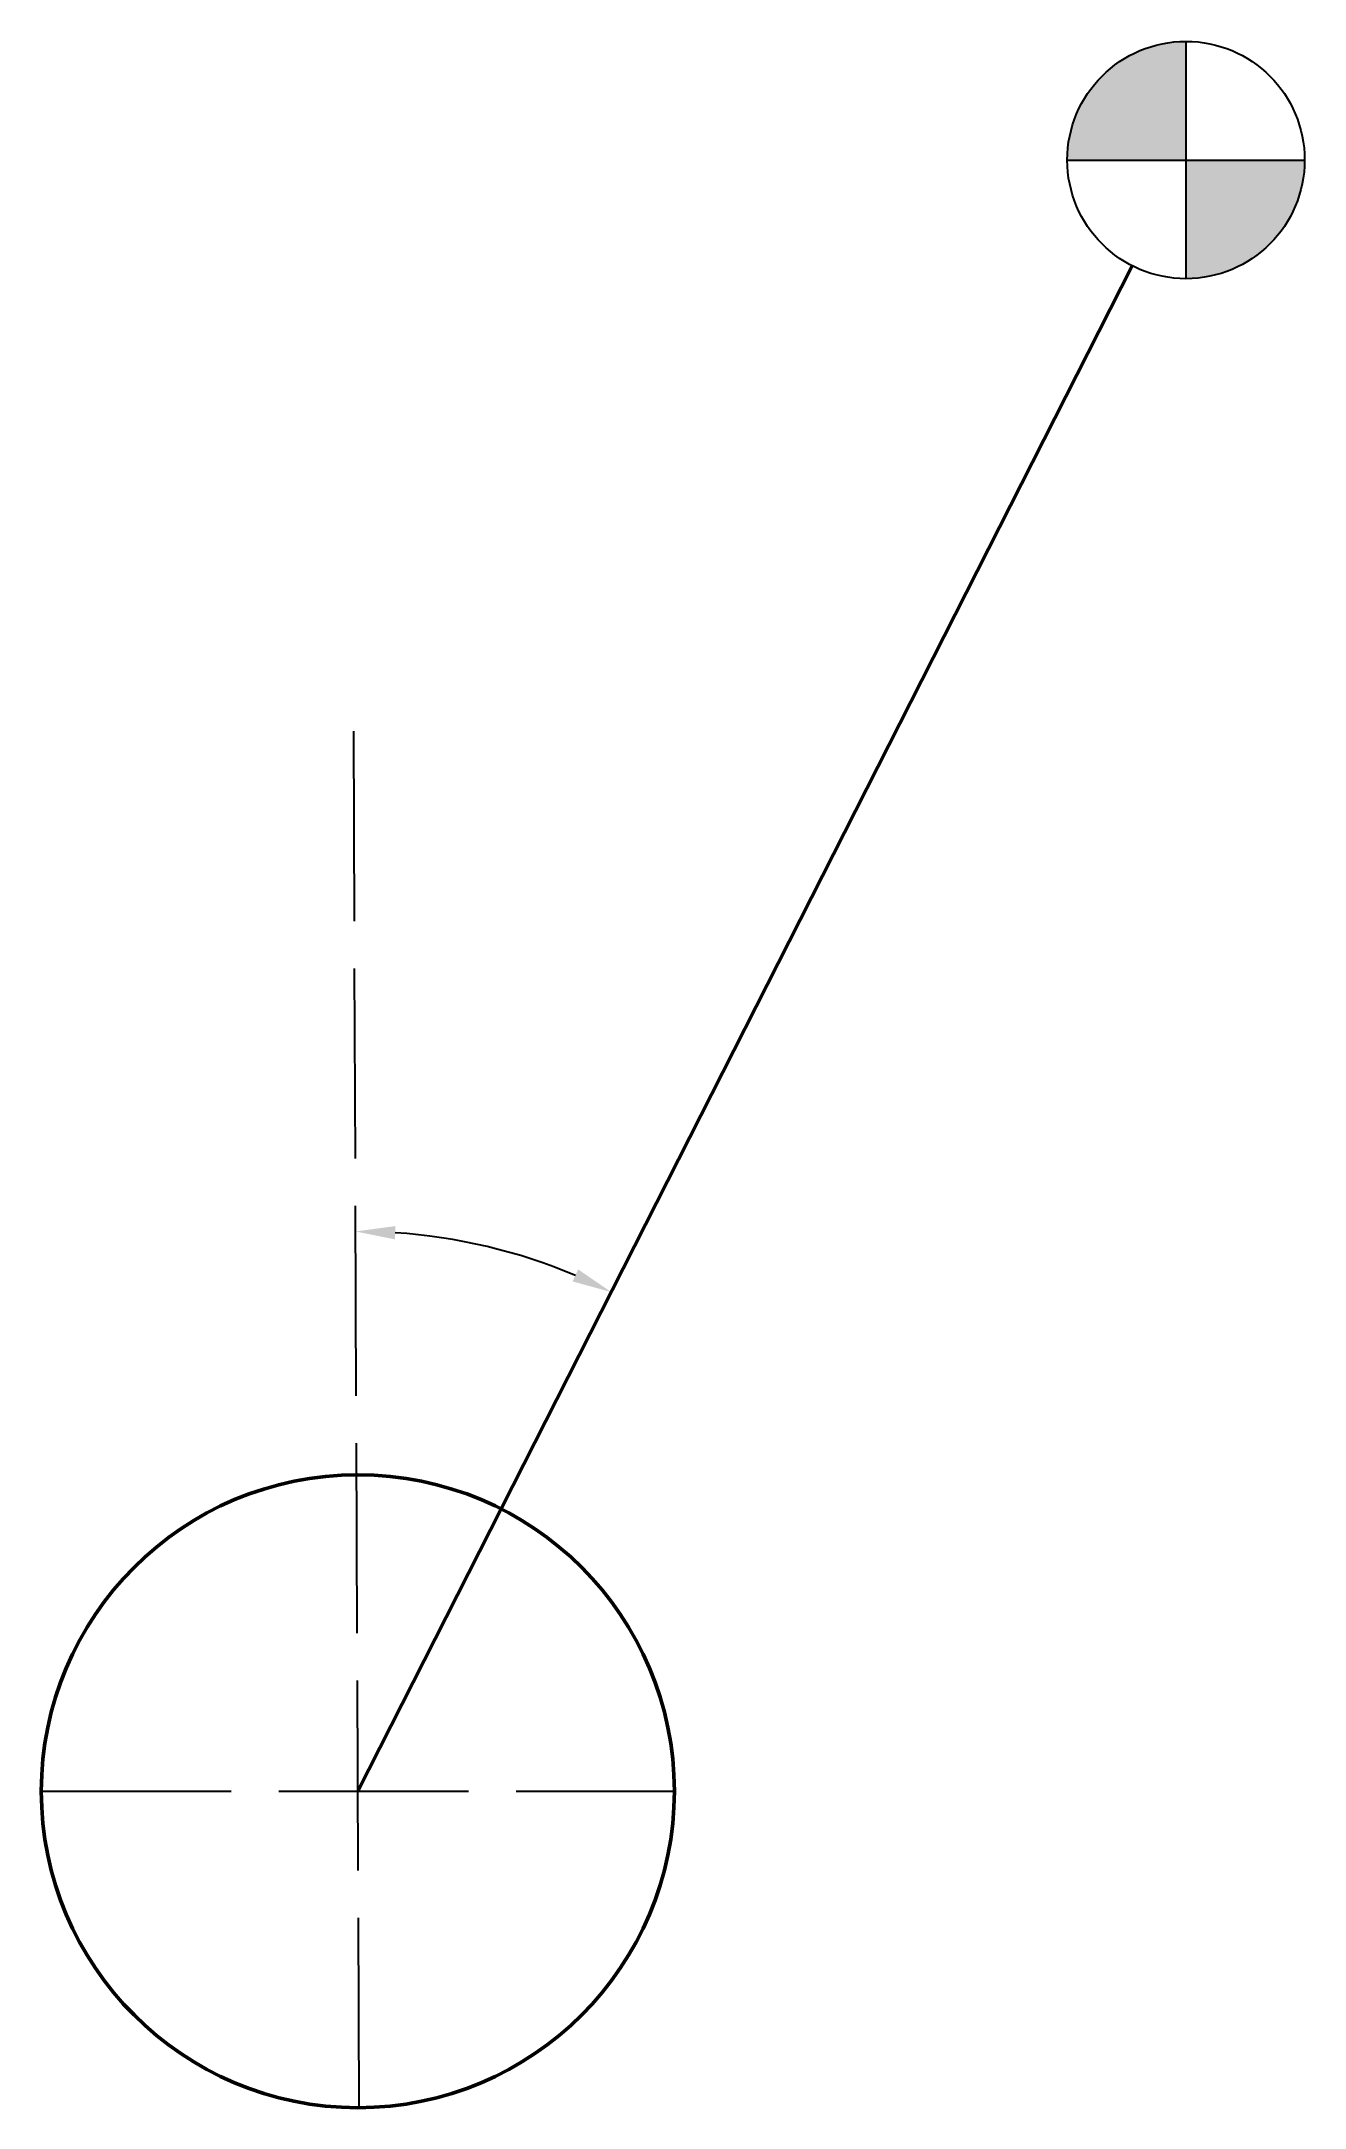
# Model space of a CAD drawing. Header units: millimetres. Extents: x 3078 to 3158, y 1480 to 1611.
import ezdxf

# ---------------------------------------------------------------- set-up
doc = ezdxf.new("R2010")
doc.units = ezdxf.units.MM
doc.linetypes.add('ACAD_ISO02W100', pattern=[15, 12, -3])
doc.styles.get("Standard").update_dxf_attribs({"font": 'arial.ttf'})
doc.dimstyles.new('ISO-25', dxfattribs={"dimtxt": 2.5, "dimasz": 2.5, "dimexe": 1.25, "dimexo": 0.625, "dimtad": 1, "dimtxsty": 'Standard', "dimcen": 2.5, "dimadec": 0, "dimazin": 0, "dimtfac": 1, "dimtmove": 0, "dimatfit": 3, "dimfxl": 1, "dimarcsym": 0})

# ---------------------------------------------------------------- blocks, each defined once
blk = doc.blocks.new('*D2')
at = {"color": 0, "lineweight": -2, "transparency": 16777216}
blk.add_arc((3098.2, 1500.39), 35.38, 67.1406, 86.1742, dxfattribs=at)
at = {"color": 0, "transparency": 16777216}
for points in [[(3100.55, 1535.27), (3100.57, 1536.11), (3098.06, 1535.77)], [(3112.12, 1533.37), (3111.77, 1532.61), (3114.21, 1531.94)]]:
    blk.add_solid(points, dxfattribs=at)
at = {"layer": 'Defpoints', "color": 0, "transparency": 16777216}
for p in [(3147.13, 1596.8), (3097.93, 1569.57), (3109.05, 1534.06), (3098.2, 1500.39), (3098.28, 1480.39)]:
    blk.add_point(p, dxfattribs=at)

msp = doc.modelspace()

# ---------------------------------------------------------------- hatches: boundary and pattern name
h = msp.add_hatch(color=256)
h.dxf.hatch_style = 1
h.paths.add_polyline_path([(3150.526, 1603.488), (3150.526, 1610.988, 0.4142136), (3143.026, 1603.488)])
h.paths.add_polyline_path([(3158.026, 1603.488), (3150.526, 1603.488), (3150.526, 1595.988, 0.4142136)])

# ---------------------------------------------------------------- linework, layer by layer
for p, q in [((3150.526, 1610.988), (3150.526, 1595.988)), ((3143.026, 1603.488), (3158.026, 1603.488))]:
    msp.add_line(p, q)
at = {"lineweight": 50}
msp.add_line((3147.132, 1596.801), (3098.201, 1500.391), dxfattribs=at)
at = {"linetype": 'ACAD_ISO02W100'}
for p, q in [((3098.279, 1480.391), (3097.931, 1569.566)), ((3078.201, 1500.391), (3118.201, 1500.391))]:
    msp.add_line(p, q, dxfattribs=at)
msp.add_circle((3150.526, 1603.488), 7.5)
at = {"lineweight": 50}
msp.add_circle((3098.201, 1500.391), 20, dxfattribs=at)

# ---------------------------------------------------------------- dimensions: what is measured, and where the dimension line sits
dim = msp.add_angular_dim_2l(base=(3109.054, 1534.063), line1=((3147.132, 1596.801), (3098.201, 1500.391)), line2=((3098.279, 1480.391), (3097.931, 1569.566)), text='  ', dimstyle='ISO-25')
dim.commit()
dim.dimension.update_dxf_attribs({"geometry": '*D2', "text_midpoint": (3106.798, 1536.639)})

doc.saveas('drawing.dxf')
